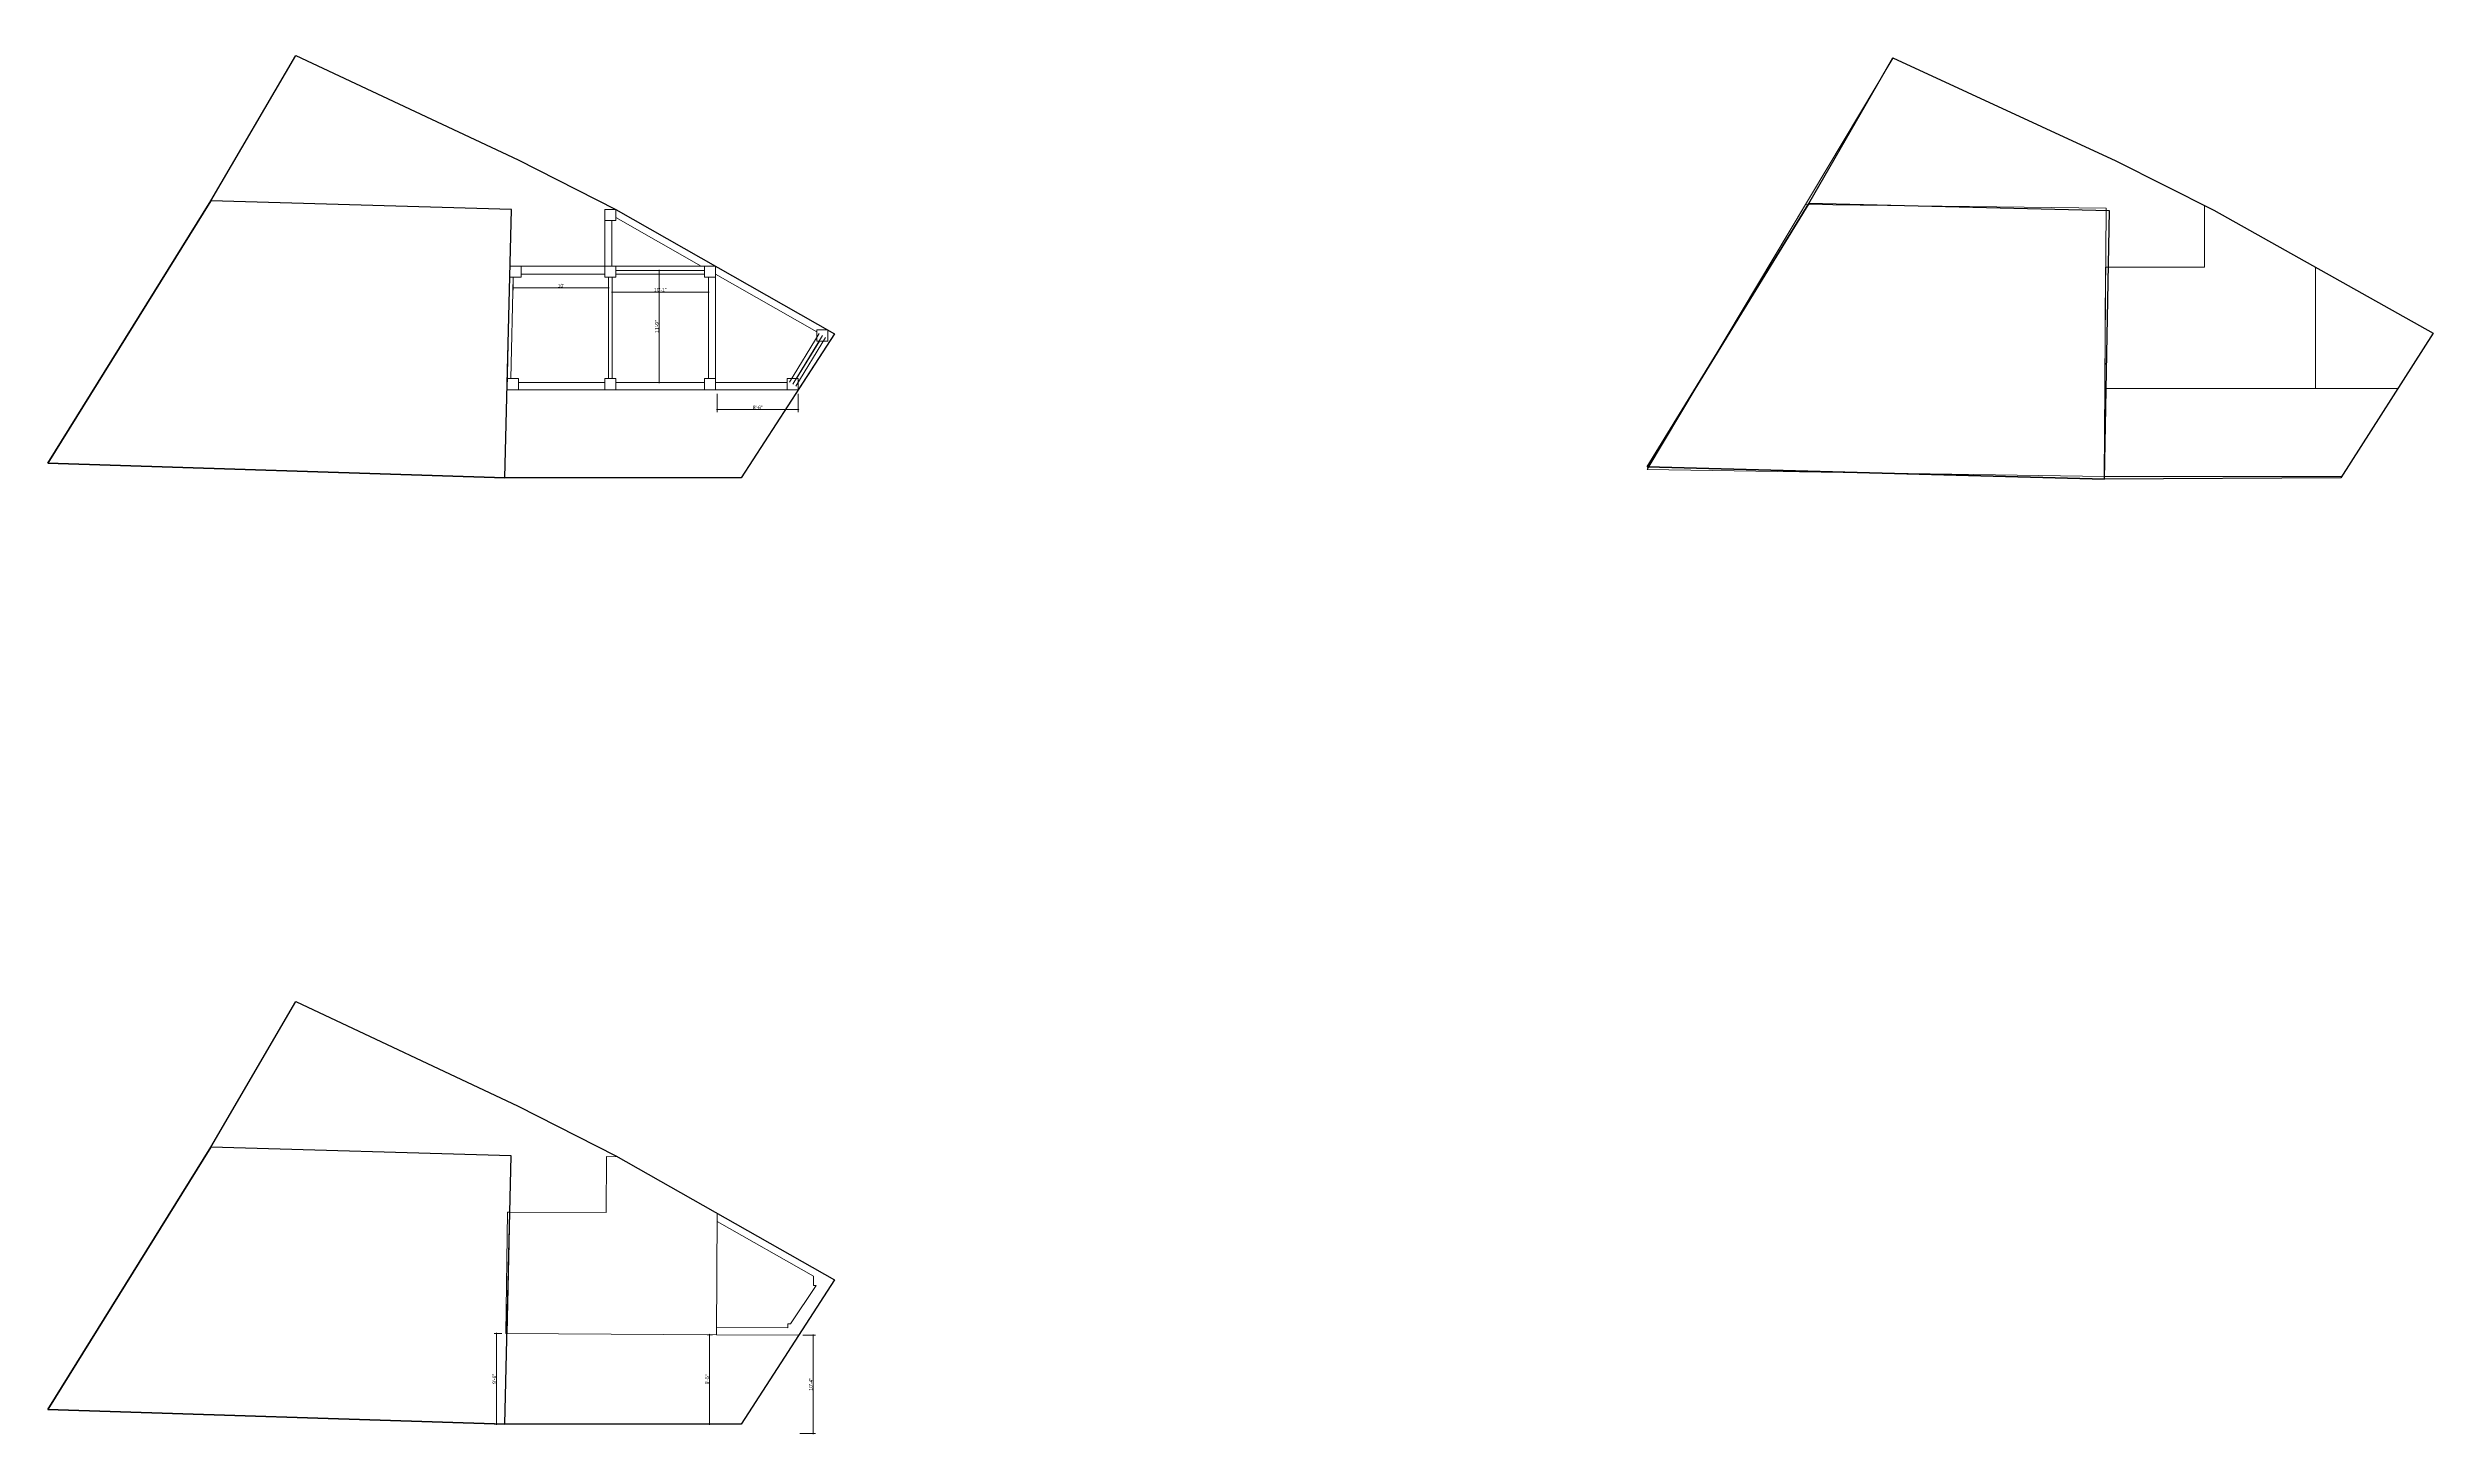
# Model space of a CAD drawing. Header units: inches. Extents: x 4069 to 291496, y -47643 to 12535.
# Drawn here: x 112279 to 115292, y -13564 to -11818 of the extents above; entities that cross this region are included whole.
import ezdxf

# ---------------------------------------------------------------- set-up
doc = ezdxf.new("R2010")
doc.units = ezdxf.units.IN
doc.header["$LTSCALE"] = 5
doc.header["$MEASUREMENT"] = 0
doc.layers.add('A-WALL', color=7, linetype='Continuous', lineweight=9)
doc.layers.add('DIM', color=5, linetype='Continuous')
doc.layers.add('dim line', color=7, linetype='Continuous', lineweight=15, true_color=0xfab2b2)
doc.styles.get("Standard").update_dxf_attribs({"font": 'arial.ttf'})
doc.dimstyles.new('Standard$0', dxfattribs={"dimtxt": 6, "dimasz": 4, "dimexe": 3, "dimexo": 6, "dimgap": 3, "dimtad": 1, "dimdec": 1, "dimzin": 0, "dimdsep": 46, "dimlunit": 4, "dimtxsty": 'Standard', "dimcen": 0.09, "dimclrd": 6, "dimclre": 6, "dimclrt": 7, "dimadec": 0, "dimazin": 0, "dimtfac": 1, "dimtdec": 1, "dimtix": 1, "dimtofl": 0, "dimtmove": 1, "dimatfit": 3, "dimfxl": 1, "dimtolj": 1, "dimtzin": 0, "dimlwd": 18, "dimlwe": 18, "dimarcsym": 0})

# ---------------------------------------------------------------- blocks, each defined once
blk = doc.blocks.new('new sp')
at = {"layer": 'DIM', "ltscale": 5}
for points in [[(112923.6, -12368.4), (113118.3, -12031.5), (113219.2, -11845), (113503.4, -11967.4), (113628.4, -12025.9), (113908.6, -12173.5), (113797.1, -12358.8), (113499.6, -12368.4)], [(112923.6, -12368.4), (113499.6, -12368.4), (113496.8, -12030.4), (113118.3, -12031.5)]]:
    blk.add_lwpolyline(points, close=True, dxfattribs=at)
blk = doc.blocks.new('oblique')
at = {"color": 0, "lineweight": -2}
blk.add_line((0.25, 0.25), (-0.25, -0.25), dxfattribs=at)
at = {"layer": 'dim line', "lineweight": 9}
for p, q in [((-0.4375, 0), (0.4375, 0)), ((0, 0.4375), (0, -0.4375))]:
    blk.add_line(p, q, dxfattribs=at)
blk = doc.blocks.new('*D2837')
at = {"layer": 'A-WALL', "color": 47, "lineweight": 0, "ltscale": 5, "transparency": 16777216}
for p, q in [((113121.9, -12253.8), (113121.9, -12276.9)), ((113224.1, -12253.8), (113224.1, -12276.9))]:
    blk.add_line(p, q, dxfattribs=at)
at = {"layer": 'A-WALL', "color": 33, "lineweight": 0, "ltscale": 5, "transparency": 16777216}
blk.add_line((113224.1, -12273.9), (113121.9, -12273.9), dxfattribs=at)
at = {"layer": 'Defpoints', "color": 0, "ltscale": 5, "transparency": 16777216}
for p in [(113121.9, -12248.8, -58.2), (113224.1, -12248.8, -58.2), (113121.9, -12273.9)]:
    blk.add_point(p, dxfattribs=at)
at = {"layer": 'A-WALL', "color": 33, "lineweight": 0, "ltscale": 5, "transparency": 16777216, "xscale": 2, "yscale": 2, "zscale": 2, "rotation": 180}
blk.add_blockref('oblique', (113121.9, -12273.9), dxfattribs=at)
at = {"layer": 'A-WALL', "color": 33, "lineweight": 0, "ltscale": 5, "transparency": 16777216, "xscale": 2, "yscale": 2, "zscale": 2}
blk.add_blockref('oblique', (113224.1, -12273.9), dxfattribs=at)
at = {"layer": 'A-WALL', "color": 7, "ltscale": 5, "transparency": 16777216, "insert": (113173, -12271.1), "char_height": 4.5, "attachment_point": 5}
blk.add_mtext('\\A1;8\'-6"', dxfattribs=at)
blk = doc.blocks.new('_OBLIQUE')
at = {"color": 0, "linetype": 'ByBlock'}
blk.add_line((-0.5, -0.5), (0.5, 0.5), dxfattribs=at)
blk = doc.blocks.new('*D2838')
at = {"layer": 'A-WALL', "color": 47, "lineweight": 0, "ltscale": 5, "transparency": 16777216}
for p, q in [((113045.1, -12098.7), (113045.9, -12098.7)), ((113045.1, -12239.8), (113045.9, -12239.8))]:
    blk.add_line(p, q, dxfattribs=at)
at = {"layer": 'A-WALL', "color": 33, "lineweight": 0, "ltscale": 5, "transparency": 16777216}
blk.add_line((113048.9, -12098.7), (113048.9, -12239.8), dxfattribs=at)
at = {"layer": 'Defpoints', "color": 0, "ltscale": 5, "transparency": 16777216}
for p in [(113050.1, -12098.7), (113048.9, -12239.8), (113050.1, -12239.8)]:
    blk.add_point(p, dxfattribs=at)
at = {"layer": 'A-WALL', "color": 33, "lineweight": 0, "ltscale": 5, "transparency": 16777216, "xscale": 2, "yscale": 2, "zscale": 2}
for p, rotation in [((113048.9, -12098.7), 90), ((113048.9, -12239.8), 270)]:
    blk.add_blockref('oblique', p, dxfattribs=dict(at, rotation=rotation))
at = {"layer": 'A-WALL', "color": 7, "ltscale": 5, "transparency": 16777216, "insert": (113046.1, -12169.3), "char_height": 4.5, "attachment_point": 5, "rotation": 90}
blk.add_mtext('\\A1;11\'-9"', dxfattribs=at)
blk = doc.blocks.new('*D2839')
at = {"layer": 'A-WALL', "color": 47, "lineweight": 0, "ltscale": 5, "transparency": 16777216}
for p, q in [((112989.6, -12112.1), (112989.6, -12128.8)), ((113110.9, -12112.1), (113110.9, -12128.8))]:
    blk.add_line(p, q, dxfattribs=at)
at = {"layer": 'A-WALL', "color": 33, "lineweight": 0, "ltscale": 5, "transparency": 16777216}
blk.add_line((113110.9, -12125.8), (112989.6, -12125.8), dxfattribs=at)
at = {"layer": 'Defpoints', "color": 0, "ltscale": 5, "transparency": 16777216}
for p in [(112989.6, -12107.1), (113110.9, -12107.1), (112989.6, -12125.8)]:
    blk.add_point(p, dxfattribs=at)
at = {"layer": 'A-WALL', "color": 33, "lineweight": 0, "ltscale": 5, "transparency": 16777216, "xscale": 2, "yscale": 2, "zscale": 2, "rotation": 180}
blk.add_blockref('oblique', (112989.6, -12125.8), dxfattribs=at)
at = {"layer": 'A-WALL', "color": 33, "lineweight": 0, "ltscale": 5, "transparency": 16777216, "xscale": 2, "yscale": 2, "zscale": 2}
blk.add_blockref('oblique', (113110.9, -12125.8), dxfattribs=at)
at = {"layer": 'A-WALL', "color": 7, "ltscale": 5, "transparency": 16777216, "insert": (113050.3, -12123), "char_height": 4.5, "attachment_point": 5}
blk.add_mtext('\\A1;10\'-1"', dxfattribs=at)
blk = doc.blocks.new('*D2840')
at = {"layer": 'A-WALL', "color": 47, "lineweight": 0, "ltscale": 5, "transparency": 16777216}
for p, q in [((112865.2, -12112.1), (112865.2, -12123.5)), ((112985.1, -12112.1), (112985.1, -12123.5))]:
    blk.add_line(p, q, dxfattribs=at)
at = {"layer": 'A-WALL', "color": 33, "lineweight": 0, "ltscale": 5, "transparency": 16777216}
blk.add_line((112865.2, -12120.5), (112985.1, -12120.5), dxfattribs=at)
at = {"layer": 'Defpoints', "color": 0, "ltscale": 5, "transparency": 16777216}
for p in [(112865.2, -12107.1), (112985.1, -12107.1), (112985.1, -12120.5)]:
    blk.add_point(p, dxfattribs=at)
at = {"layer": 'A-WALL', "color": 33, "lineweight": 0, "ltscale": 5, "transparency": 16777216, "xscale": 2, "yscale": 2, "zscale": 2, "rotation": 180}
blk.add_blockref('oblique', (112865.2, -12120.5), dxfattribs=at)
at = {"layer": 'A-WALL', "color": 33, "lineweight": 0, "ltscale": 5, "transparency": 16777216, "xscale": 2, "yscale": 2, "zscale": 2}
blk.add_blockref('oblique', (112985.1, -12120.5), dxfattribs=at)
at = {"layer": 'A-WALL', "color": 7, "ltscale": 5, "transparency": 16777216, "insert": (112925.2, -12117.7), "char_height": 4.5, "attachment_point": 5}
blk.add_mtext("\\A1;10'", dxfattribs=at)
blk = doc.blocks.new('*D2843')
at = {"layer": 'A-WALL', "color": 47, "lineweight": 0, "ltscale": 5, "transparency": 16777216}
for p, q in [((113116.1, -13439), (113109.2, -13439)), ((113116.1, -13551.6), (113109.2, -13551.6))]:
    blk.add_line(p, q, dxfattribs=at)
at = {"layer": 'A-WALL', "color": 33, "lineweight": 0, "ltscale": 5, "transparency": 16777216}
blk.add_line((113112.2, -13439), (113112.2, -13551.6), dxfattribs=at)
at = {"layer": 'Defpoints', "color": 0, "ltscale": 5, "transparency": 16777216}
for p in [(113121.1, -13439, -58.2), (113112.2, -13551.6), (113121.1, -13551.6, -58.2)]:
    blk.add_point(p, dxfattribs=at)
at = {"layer": 'A-WALL', "color": 33, "lineweight": 0, "ltscale": 5, "transparency": 16777216, "xscale": 2, "yscale": 2, "zscale": 2}
for p, rotation in [((113112.2, -13439), 90), ((113112.2, -13551.6), 270)]:
    blk.add_blockref('oblique', p, dxfattribs=dict(at, rotation=rotation))
at = {"layer": 'A-WALL', "color": 7, "ltscale": 5, "transparency": 16777216, "insert": (113109.4, -13495.3), "char_height": 4.5, "attachment_point": 5, "rotation": 90}
blk.add_mtext('\\A1;9\'-5"', dxfattribs=at)
blk = doc.blocks.new('*D2844')
at = {"layer": 'A-WALL', "color": 47, "lineweight": 0, "ltscale": 5, "transparency": 16777216}
for p, q in [((113229.9, -13439.5), (113245.8, -13439.5)), ((113225.9, -13563.4), (113245.8, -13563.4))]:
    blk.add_line(p, q, dxfattribs=at)
at = {"layer": 'A-WALL', "color": 33, "lineweight": 0, "ltscale": 5, "transparency": 16777216}
blk.add_line((113242.8, -13439.5), (113242.8, -13563.4), dxfattribs=at)
at = {"layer": 'Defpoints', "color": 0, "ltscale": 5, "transparency": 16777216}
for p in [(113224.9, -13439.5, -58.2), (113220.9, -13563.4, -58.2), (113242.8, -13563.4)]:
    blk.add_point(p, dxfattribs=at)
at = {"layer": 'A-WALL', "color": 33, "lineweight": 0, "ltscale": 5, "transparency": 16777216, "xscale": 2, "yscale": 2, "zscale": 2}
for p, rotation in [((113242.8, -13439.5), 90), ((113242.8, -13563.4), 270)]:
    blk.add_blockref('oblique', p, dxfattribs=dict(at, rotation=rotation))
at = {"layer": 'A-WALL', "color": 7, "ltscale": 5, "transparency": 16777216, "insert": (113240, -13501.5), "char_height": 4.5, "attachment_point": 5, "rotation": 90}
blk.add_mtext('\\A1;10\'-4"', dxfattribs=at)
blk = doc.blocks.new('*D2845')
at = {"layer": 'A-WALL', "color": 47, "lineweight": 0, "ltscale": 5, "transparency": 16777216}
for p, q in [((112850.9, -13437.6), (112840.9, -13437.6)), ((112847.2, -13551.5), (112840.9, -13551.5))]:
    blk.add_line(p, q, dxfattribs=at)
at = {"layer": 'A-WALL', "color": 33, "lineweight": 0, "ltscale": 5, "transparency": 16777216}
blk.add_line((112843.9, -13551.5), (112843.9, -13437.6), dxfattribs=at)
at = {"layer": 'Defpoints', "color": 0, "ltscale": 5, "transparency": 16777216}
for p in [(112843.9, -13437.6), (112855.9, -13437.6), (112852.2, -13551.5, -58.2)]:
    blk.add_point(p, dxfattribs=at)
at = {"layer": 'A-WALL', "color": 33, "lineweight": 0, "ltscale": 5, "transparency": 16777216, "xscale": 2, "yscale": 2, "zscale": 2}
for p, rotation in [((112843.9, -13437.6), 90), ((112843.9, -13551.5), 270)]:
    blk.add_blockref('oblique', p, dxfattribs=dict(at, rotation=rotation))
at = {"layer": 'A-WALL', "color": 7, "ltscale": 5, "transparency": 16777216, "insert": (112841.2, -13494.6), "char_height": 4.5, "attachment_point": 5, "rotation": 90}
blk.add_mtext('\\A1;9\'-6"', dxfattribs=at)

msp = doc.modelspace()

# ---------------------------------------------------------------- linework, layer by layer
at = {"layer": 'A-WALL', "ltscale": 5}
for p, q in [((113119.88744, -12093.06034), (112994.38904, -12021.71582)), ((114995.26864, -12016.65608), (114995.26864, -12094.34501)), ((112980.38904, -12035.71582), (112980.38904, -12093.06034)), ((112989.38904, -12035.71582), (112989.38904, -12093.06034)), ((113101.67661, -12093.06034), (112994.38904, -12032.06848)), ((112865.16683, -12107.06034), (112862.13937, -12234.8048)), ((112980.38904, -12103.19732), (112874.97041, -12103.19732)), ((112985.13904, -12234.8048), (112985.13904, -12107.06034)), ((112989.63904, -12234.8048), (112989.63904, -12107.06034)), ((112994.38904, -12093.06034), (113105.88744, -12093.06034)), ((113105.88744, -12098.69732), (112994.38904, -12098.69732)), ((113105.88744, -12103.19732), (112994.38904, -12103.19732)), ((113110.88744, -12107.06034), (113110.88744, -12234.8048)), ((113247.40759, -12175.90686), (113119.88744, -12103.413)), ((113119.88744, -12107.06034), (113119.88744, -12234.8048)), ((114870.67471, -12094.34501), (114869.67573, -12247.34501)), ((114995.26864, -12094.34501), (114870.67471, -12094.34501)), ((115134.83543, -12247.34501), (115134.83543, -12094.34501)), ((113250.56478, -12178.17151), (113213.21782, -12239.46326)), ((113254.40759, -12180.51305), (113217.06063, -12241.8048)), ((113258.2504, -12182.85459), (113220.90343, -12244.14634)), ((113269.67552, -12178.21328), (113224.06063, -12248.8048)), ((112871.63811, -12239.8048), (112980.38904, -12239.8048)), ((112994.38904, -12239.8048), (113105.88744, -12239.8048)), ((113119.88744, -12239.8048), (113210.06063, -12239.8048)), ((114869.67573, -12247.34501), (115238.62636, -12247.34501)), ((112854.67569, -12359.8048), (113152.33454, -12359.8048))]:
    msp.add_line(p, q, dxfattribs=at)
for points, elevation in [([(114603.14402, -11830.75846), (114293.0185, -12349.29605), (114868.95363, -12357.93993), (115168.12632, -12357.93993), (115283.08132, -12177.60756), (115006.98743, -12022.53897), (114883.62235, -11960.60913)], -58.16904), ([(114293.0185, -12349.29605), (114868.95363, -12357.93993), (114871.16047, -12019.94714), (114492.68515, -12015.44844)], -58.16904), ([(113247.40759, -12173.51305), (113261.40759, -12173.51305), (113261.40759, -12187.51305), (113247.40759, -12187.51305)], 116.33808), ([(112855.91405, -13437.61412), (113121.07019, -13438.98839), (113121.86316, -13285.99045), (112996.66358, -13214.81581), (112982.66376, -13214.74325), (112982.29825, -13285.2671), (112857.70599, -13284.62135)], -58.16904), ([(113121.86316, -13285.99045), (113121.80966, -13296.3127), (113243.33986, -13365.40133), (113243.28005, -13376.94191), (113246.49982, -13376.9586), (113214.15224, -13425.47064), (113210.93247, -13425.45395), (113210.90656, -13430.45388), (113121.11684, -13429.98851), (113121.07019, -13438.98839), (113224.85972, -13439.52632), (113269.67552, -13370.02021), (113225.35056, -13344.82194)], -58.16904)]:
    msp.add_lwpolyline(points, close=True, dxfattribs=dict(at, elevation=elevation))
for points in [[(113119.88744, -12093.06034), (112994.38904, -12021.71582), (112980.38904, -12021.71582), (112980.38904, -12093.06034), (112860.99736, -12093.06034), (112857.30632, -12248.8048), (113224.06063, -12248.8048), (113269.67552, -12178.21328)], [(112980.38904, -12021.71582), (112994.38904, -12021.71582), (112994.38904, -12035.71582), (112980.38904, -12035.71582)], [(112994.38904, -12032.06848), (112994.38904, -12035.71582), (112989.38904, -12035.71582), (112989.38904, -12093.06034), (112994.38904, -12093.06034), (113101.67661, -12093.06034)], [(112860.99736, -12093.06034), (112874.99736, -12093.06034), (112874.99736, -12107.06034), (112860.99736, -12107.06034)], [(112980.38904, -12093.06034), (112994.38904, -12093.06034), (112994.38904, -12107.06034), (112980.38904, -12107.06034)], [(113105.88744, -12093.06034), (113119.88744, -12093.06034), (113119.88744, -12107.06034), (113105.88744, -12107.06034)], [(113250.86842, -12187.51305), (113247.40759, -12187.51305), (113247.40759, -12175.90686), (113119.88744, -12103.413), (113119.88744, -12107.06034), (113119.88744, -12234.8048), (113119.88744, -12239.8048), (113210.06063, -12239.8048), (113210.06063, -12234.8048), (113222.05209, -12234.8048)], [(112857.63811, -12234.8048), (112871.63811, -12234.8048), (112871.63811, -12248.8048), (112857.63811, -12248.8048)], [(112980.38904, -12234.8048), (112994.38904, -12234.8048), (112994.38904, -12248.8048), (112980.38904, -12248.8048)], [(113105.88744, -12234.8048), (113119.88744, -12234.8048), (113119.88744, -12248.8048), (113105.88744, -12248.8048)], [(113210.06063, -12234.8048), (113224.06063, -12234.8048), (113224.06063, -12248.8048), (113210.06063, -12248.8048)], [(112861.00278, -13284.63844), (112857.70599, -13284.62135), (112855.91405, -13437.61412), (112857.37718, -13437.6217)]]:
    msp.add_lwpolyline(points, close=True, dxfattribs=at)
at = {"layer": 'DIM', "ltscale": 5, "elevation": -58.16904}
for points in [[(112278.97378, -13533.08324), (112484.34148, -13202.71208), (112591.21644, -13019.49759), (112871.34658, -13150.95437), (112994.38904, -13213.52275), (113269.67552, -13370.02021), (113152.33454, -13551.61173), (112854.67569, -13551.61173)], [(112278.97378, -13533.08324), (112854.67569, -13551.61173), (112862.68382, -13213.70661), (112484.34148, -13202.71208)]]:
    msp.add_lwpolyline(points, close=True, dxfattribs=at)

# ---------------------------------------------------------------- block references
at = {"layer": 'A-WALL'}
for p, rotation in [((-188.35, 3653.15145, -58.16904), 358.1566190016618), ((1744.52851, 3065.51191, -58.16904), 358.4535740920421)]:
    msp.add_blockref('new sp', p, dxfattribs=dict(at, rotation=rotation))

# ---------------------------------------------------------------- dimensions: what is measured, and where the dimension line sits
at = {"layer": 'A-WALL', "ltscale": 5}
for base, p1, p2, picture, middle in [((112985.13904, -12120.45772), (112865.16683, -12107.06034), (112985.13904, -12107.06034), '*D2840', (112925.15293, -12117.66015)), ((112989.63904, -12125.80601), (113110.88744, -12107.06034), (112989.63904, -12107.06034), '*D2839', (113050.26324, -12123.00843)), ((113121.88744, -12273.86848), (113224.06063, -12248.8048, -58.16904), (113121.88744, -12248.8048, -58.16904), '*D2837', (113172.97403, -12271.0709))]:
    dim = msp.add_linear_dim(base=base, p1=p1, p2=p2, dimstyle='Standard$0', override={"dimtxt": 4.5, "dimasz": 2, "dimexo": 5, "dimgap": 0.5, "dimdec": 0, "dimzin": 12, "dimpost": '\\X', "dimblk": 'oblique', "dimcen": 3, "dimclrd": 33, "dimclre": 47, "dimtfac": 0.5, "dimtdec": 0, "dimfxl": 3, "dimlwd": 0, "dimlwe": 0}, dxfattribs=at)
    dim.commit()
    dim.dimension.update_dxf_attribs({"geometry": picture, "text_midpoint": middle})
for base, p1, p2, picture, middle in [((113048.94569, -12239.8048), (113050.13824, -12098.69732), (113050.13824, -12239.8048), '*D2838', (113046.14811, -12169.25106)), ((112843.94858, -13437.61412), (112852.24765, -13551.53359, -58.16904), (112855.91405, -13437.61412), '*D2845', (112841.151, -13494.57385)), ((113112.20545, -13551.61173), (113121.07019, -13438.98839, -58.16904), (113121.07019, -13551.61173, -58.16904), '*D2843', (113109.40787, -13495.30006)), ((113242.79649, -13563.39749), (113224.85972, -13439.52632, -58.16904), (113220.87303, -13563.39749, -58.16904), '*D2844', (113239.99891, -13501.46191))]:
    dim = msp.add_linear_dim(base=base, p1=p1, p2=p2, angle=90, dimstyle='Standard$0', override={"dimtxt": 4.5, "dimasz": 2, "dimexo": 5, "dimgap": 0.5, "dimdec": 0, "dimzin": 12, "dimpost": '\\X', "dimblk": 'oblique', "dimcen": 3, "dimclrd": 33, "dimclre": 47, "dimtfac": 0.5, "dimtdec": 0, "dimfxl": 3, "dimlwd": 0, "dimlwe": 0}, dxfattribs=at)
    dim.commit()
    dim.dimension.update_dxf_attribs({"geometry": picture, "text_midpoint": middle})

doc.saveas('drawing.dxf')
